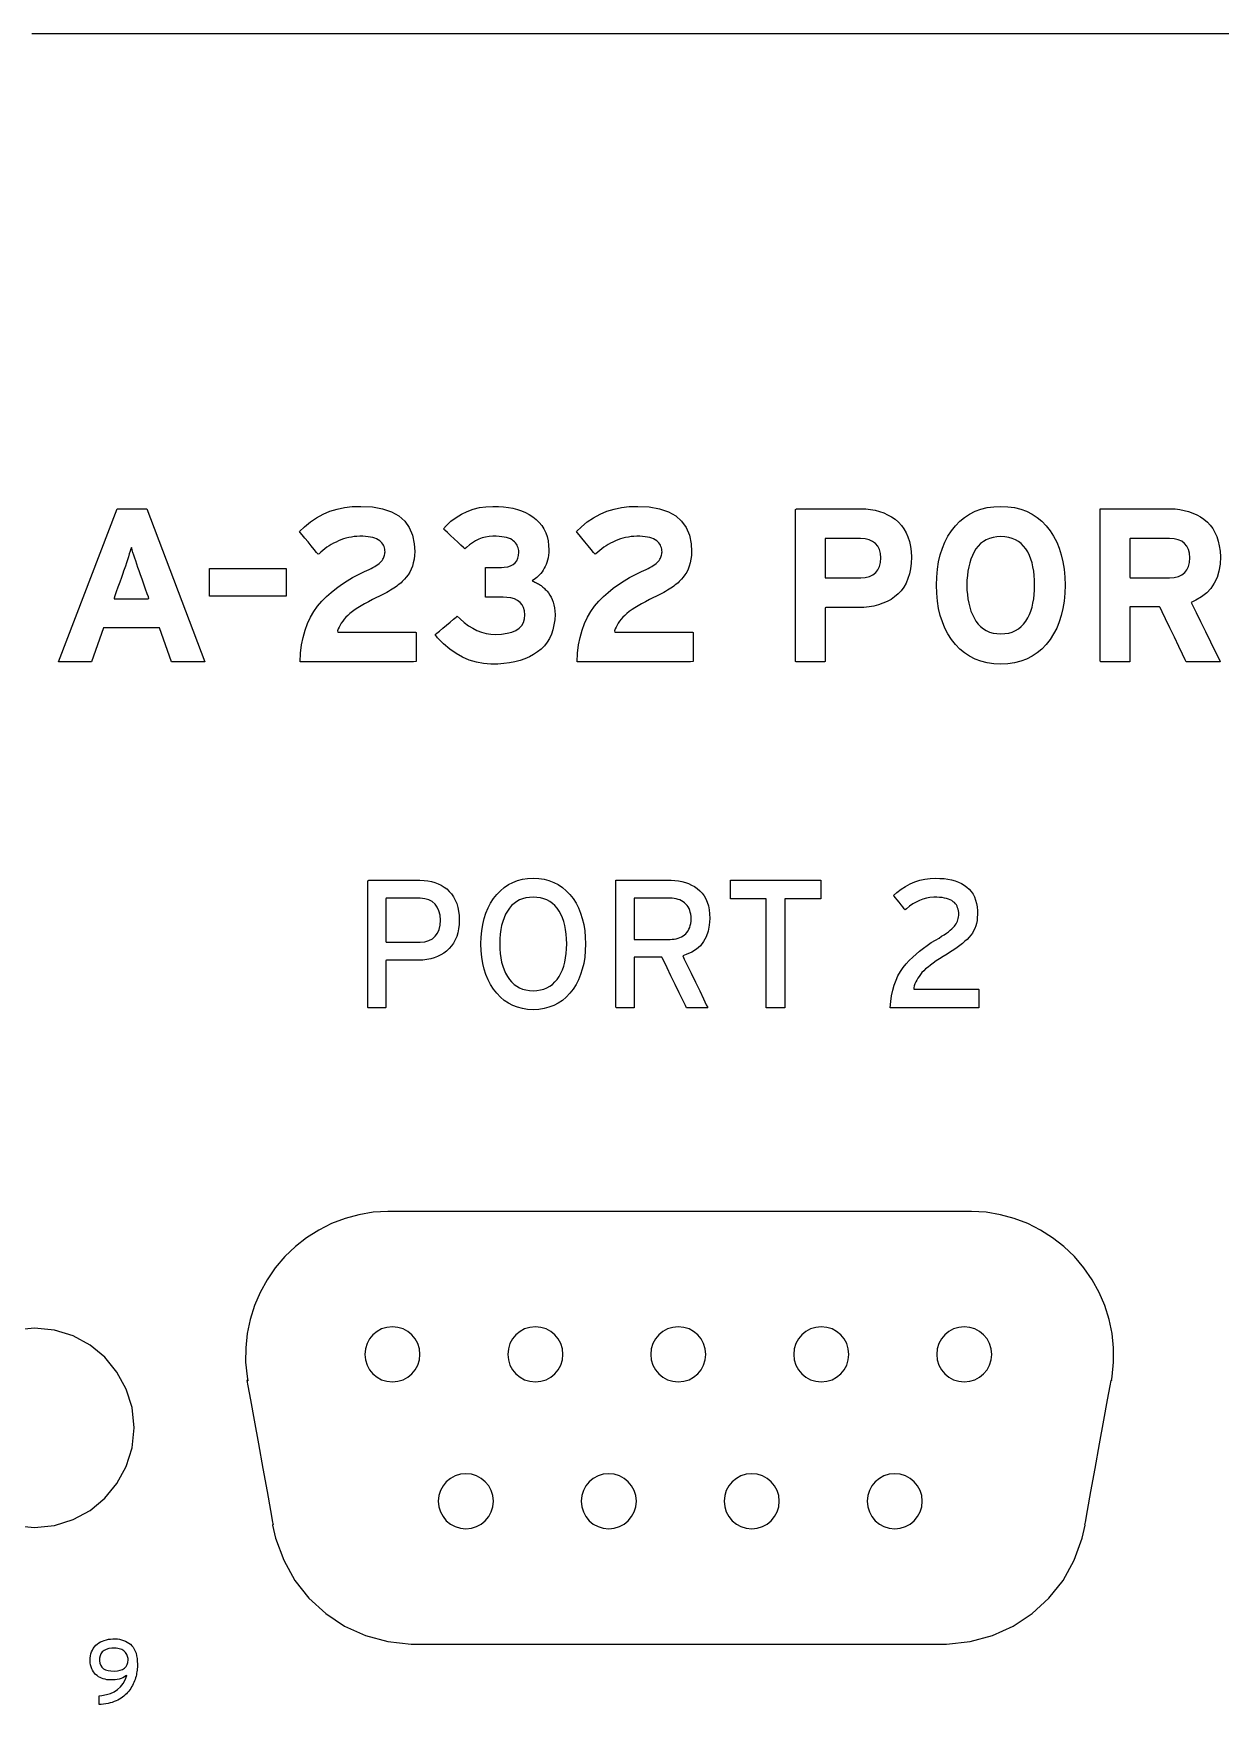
# Model space of a CAD drawing. Extents: x 1 to 47.7, y 0.2 to 33.4.
# Drawn here: x 40.432 to 41.337, y 13.91 to 15.184 of the extents above; entities that cross this region are included whole.
import ezdxf

# ---------------------------------------------------------------- set-up
doc = ezdxf.new("R2010")
doc.units = 0
doc.header["$MEASUREMENT"] = 0
doc.layers.add('6_0____DWG', color=7, linetype='CONTINUOUS')

msp = doc.modelspace()

# ---------------------------------------------------------------- linework, layer by layer
at = {"layer": '6_0____DWG'}
for points in [[(40.4306, 15.1836), (40.5044, 15.1836), (40.5775, 15.1836), (40.6497, 15.1836), (40.7212, 15.1836), (40.7918, 15.1836), (40.8616, 15.1836), (40.9305, 15.1836), (40.9986, 15.1836), (41.0658, 15.1836), (41.1321, 15.1836), (41.1976, 15.1836), (41.2621, 15.1836), (41.3257, 15.1836), (41.3884, 15.1836)], [(40.537, 14.7046), (40.5278, 14.7306), (40.4852, 14.7306), (40.476, 14.7046), (40.451, 14.7046), (40.4957, 14.8213), (40.5183, 14.8213), (40.5626, 14.7046), (40.537, 14.7046)], [(40.5661, 14.7545), (40.5661, 14.7758), (40.6244, 14.7758), (40.6244, 14.7545), (40.5661, 14.7545)], [(41.0047, 14.5238), (41.0047, 14.4409), (40.9906, 14.4409), (40.9906, 14.5238), (40.9632, 14.5238), (40.9632, 14.5381), (41.0322, 14.5381), (41.0322, 14.5238), (41.0047, 14.5238)], [(40.4172, 14.0462), (40.4325, 14.0446), (40.4478, 14.0462), (40.4621, 14.0506), (40.475, 14.0576), (40.4862, 14.0669), (40.4955, 14.0781), (40.5025, 14.0911), (40.507, 14.1053), (40.5085, 14.1206), (40.507, 14.136), (40.5025, 14.1502), (40.4955, 14.1631), (40.4862, 14.1744), (40.475, 14.1837), (40.4621, 14.1907), (40.4478, 14.1951), (40.4325, 14.1966), (40.4172, 14.1951)]]:
    msp.add_lwpolyline(points, dxfattribs=at)
for points in [[(40.6351, 14.7046), (40.6355, 14.7112), (40.6363, 14.7174), (40.6374, 14.7232), (40.6389, 14.7287), (40.6408, 14.7338), (40.643, 14.7386), (40.6456, 14.743), (40.6485, 14.7471), (40.6518, 14.7508), (40.6553, 14.7543), (40.6589, 14.7575), (40.6628, 14.7607), (40.6667, 14.7636), (40.6709, 14.7663), (40.6752, 14.7688), (40.6797, 14.7712), (40.6843, 14.7734), (40.6877, 14.7749), (40.6893, 14.7756), (40.6907, 14.7764), (40.692, 14.7772), (40.6932, 14.7779), (40.6943, 14.7787), (40.6953, 14.7795), (40.6962, 14.7803), (40.697, 14.7811), (40.6976, 14.7819), (40.6981, 14.7827), (40.6986, 14.7835), (40.699, 14.7843), (40.6993, 14.7851), (40.6995, 14.7859), (40.6997, 14.7868), (40.6998, 14.7876), (40.6999, 14.7884), (40.6998, 14.7894), (40.6997, 14.7904), (40.6994, 14.7914), (40.6991, 14.7924), (40.6986, 14.7934), (40.6981, 14.7943), (40.6974, 14.7952), (40.6967, 14.7961), (40.6958, 14.7969), (40.6947, 14.7976), (40.6934, 14.7982), (40.6921, 14.7988), (40.6905, 14.7993), (40.6888, 14.7996), (40.687, 14.7999), (40.6851, 14.8002), (40.683, 14.8003), (40.6807, 14.8003), (40.6785, 14.8002), (40.6764, 14.8), (40.6742, 14.7997), (40.6722, 14.7993), (40.6701, 14.7988), (40.6681, 14.7983), (40.6662, 14.7976), (40.6643, 14.7968), (40.6625, 14.7959), (40.6606, 14.795), (40.6589, 14.794), (40.6572, 14.793), (40.6556, 14.7919), (40.654, 14.7907), (40.6524, 14.7894), (40.651, 14.7881), (40.6496, 14.7868), (40.6489, 14.7866), (40.6477, 14.788), (40.6459, 14.7902), (40.6436, 14.793), (40.6412, 14.796), (40.6388, 14.7988), (40.6367, 14.8013), (40.6352, 14.8031), (40.6346, 14.8038), (40.6385, 14.8075), (40.643, 14.8112), (40.6477, 14.8144), (40.6527, 14.8171), (40.6579, 14.8193), (40.6633, 14.821), (40.669, 14.8222), (40.6749, 14.8229), (40.6814, 14.8231), (40.6902, 14.8226), (40.698, 14.8212), (40.7047, 14.8189), (40.7103, 14.8158), (40.7149, 14.8118), (40.7183, 14.807), (40.7208, 14.8012), (40.7221, 14.7946), (40.7225, 14.7886), (40.7223, 14.7856), (40.722, 14.7828), (40.7214, 14.7801), (40.7207, 14.7776), (40.7198, 14.7752), (40.7187, 14.773), (40.7174, 14.7709), (40.716, 14.769), (40.7148, 14.7676), (40.7139, 14.7667), (40.713, 14.7658), (40.7121, 14.7649), (40.7111, 14.764), (40.71, 14.7632), (40.7089, 14.7623), (40.7078, 14.7615), (40.7066, 14.7607), (40.7053, 14.7599), (40.704, 14.7591), (40.7026, 14.7583), (40.7012, 14.7575), (40.6997, 14.7567), (40.6982, 14.7559), (40.6967, 14.7551), (40.6951, 14.7543), (40.6935, 14.7535), (40.6903, 14.752), (40.6872, 14.7504), (40.6843, 14.7489), (40.6817, 14.7473), (40.6792, 14.7458), (40.677, 14.7444), (40.675, 14.7429), (40.6731, 14.7415), (40.6715, 14.74), (40.6701, 14.7386), (40.6687, 14.7371), (40.6676, 14.7356), (40.6665, 14.7341), (40.6656, 14.7326), (40.6648, 14.7311), (40.6642, 14.7296), (40.6637, 14.7281), (40.6638, 14.7271), (40.6674, 14.7271), (40.6742, 14.7271), (40.6832, 14.7271), (40.6933, 14.7271), (40.7034, 14.7271), (40.7125, 14.7271), (40.7194, 14.7271), (40.7232, 14.7271), (40.7236, 14.7268), (40.7236, 14.7252), (40.7236, 14.7224), (40.7236, 14.719), (40.7236, 14.7152), (40.7236, 14.7114), (40.7236, 14.7082), (40.7236, 14.7058), (40.7236, 14.7047), (40.7216, 14.7046), (40.7141, 14.7046), (40.7025, 14.7046), (40.6884, 14.7046), (40.6734, 14.7046), (40.659, 14.7046), (40.6468, 14.7046), (40.6383, 14.7046)], [(40.8295, 14.7407), (40.8293, 14.7366), (40.8287, 14.7327), (40.8279, 14.729), (40.8268, 14.7256), (40.8253, 14.7224), (40.8235, 14.7195), (40.8214, 14.7168), (40.8189, 14.7143), (40.8162, 14.7121), (40.8132, 14.7101), (40.81, 14.7084), (40.8065, 14.7069), (40.8028, 14.7056), (40.7989, 14.7045), (40.7948, 14.7037), (40.7904, 14.7032), (40.7858, 14.7029), (40.7806, 14.7028), (40.775, 14.7033), (40.7695, 14.7043), (40.7641, 14.7059), (40.759, 14.7081), (40.754, 14.7109), (40.7492, 14.7143), (40.7445, 14.7182), (40.74, 14.7228), (40.7381, 14.7253), (40.7393, 14.7263), (40.7413, 14.728), (40.7439, 14.7301), (40.7468, 14.7325), (40.7496, 14.7349), (40.7521, 14.737), (40.754, 14.7386), (40.755, 14.7394), (40.7571, 14.7373), (40.7602, 14.7345), (40.7634, 14.7321), (40.7667, 14.7301), (40.77, 14.7284), (40.7735, 14.7271), (40.777, 14.7262), (40.7806, 14.7257), (40.7842, 14.7255), (40.7888, 14.7257), (40.793, 14.7263), (40.7966, 14.7272), (40.7997, 14.7285), (40.8022, 14.7302), (40.8041, 14.7322), (40.8055, 14.7346), (40.8063, 14.7374), (40.8065, 14.7405), (40.8062, 14.7434), (40.8055, 14.7459), (40.8044, 14.7481), (40.8029, 14.7499), (40.801, 14.7513), (40.7986, 14.7525), (40.7959, 14.7533), (40.7927, 14.7537), (40.7899, 14.7538), (40.7892, 14.7538), (40.7878, 14.7538), (40.7858, 14.7538), (40.7836, 14.7538), (40.7814, 14.7538), (40.7793, 14.7538), (40.7777, 14.7538), (40.7767, 14.7538), (40.7765, 14.7539), (40.7765, 14.7553), (40.7765, 14.7579), (40.7765, 14.7613), (40.7765, 14.7651), (40.7765, 14.7689), (40.7765, 14.7723), (40.7765, 14.775), (40.7765, 14.7764), (40.7766, 14.7766), (40.7775, 14.7766), (40.779, 14.7766), (40.7808, 14.7766), (40.7829, 14.7766), (40.7849, 14.7766), (40.7866, 14.7766), (40.7879, 14.7766), (40.7886, 14.7766), (40.7907, 14.7767), (40.7934, 14.777), (40.7956, 14.7777), (40.7975, 14.7787), (40.7991, 14.78), (40.8003, 14.7816), (40.8012, 14.7835), (40.8017, 14.7857), (40.8018, 14.7882), (40.8018, 14.7894), (40.8016, 14.7904), (40.8014, 14.7914), (40.801, 14.7924), (40.8006, 14.7934), (40.8, 14.7943), (40.7994, 14.7952), (40.7986, 14.7961), (40.7977, 14.7969), (40.7967, 14.7976), (40.7955, 14.7982), (40.7941, 14.7988), (40.7925, 14.7993), (40.7908, 14.7996), (40.7889, 14.7999), (40.7869, 14.8002), (40.7847, 14.8003), (40.7822, 14.8003), (40.7793, 14.8002), (40.7766, 14.7997), (40.7739, 14.799), (40.7714, 14.7981), (40.7689, 14.7969), (40.7665, 14.7954), (40.7642, 14.7937), (40.7621, 14.7917), (40.7607, 14.7906), (40.7597, 14.7916), (40.7578, 14.7934), (40.7553, 14.7957), (40.7526, 14.7983), (40.7498, 14.8009), (40.7474, 14.8032), (40.7455, 14.805), (40.7445, 14.8059), (40.7465, 14.8083), (40.7501, 14.8117), (40.754, 14.8146), (40.7581, 14.8172), (40.7625, 14.8192), (40.767, 14.8209), (40.7718, 14.8221), (40.7768, 14.8228), (40.7821, 14.8231), (40.7864, 14.8231), (40.7902, 14.8228), (40.7939, 14.8223), (40.7974, 14.8216), (40.8008, 14.8207), (40.804, 14.8196), (40.807, 14.8183), (40.8099, 14.8168), (40.8127, 14.8151), (40.8152, 14.8131), (40.8175, 14.8109), (40.8194, 14.8085), (40.821, 14.8059), (40.8224, 14.803), (40.8234, 14.8), (40.8242, 14.7968), (40.8246, 14.7933), (40.8248, 14.7899), (40.8247, 14.7878), (40.8245, 14.7858), (40.8242, 14.7839), (40.8238, 14.7821), (40.8233, 14.7804), (40.8228, 14.7788), (40.8221, 14.7773), (40.8213, 14.7759), (40.8205, 14.7745), (40.8196, 14.7732), (40.8187, 14.772), (40.8177, 14.7709), (40.8167, 14.7699), (40.8157, 14.7689), (40.8146, 14.7681), (40.8135, 14.7673), (40.8123, 14.7666), (40.812, 14.7662), (40.8127, 14.766), (40.8133, 14.7657), (40.814, 14.7654), (40.8147, 14.7651), (40.8154, 14.7648), (40.8161, 14.7644), (40.8169, 14.764), (40.8176, 14.7636), (40.8183, 14.7631), (40.8189, 14.7627), (40.8196, 14.7621), (40.8202, 14.7616), (40.8209, 14.761), (40.8215, 14.7604), (40.8221, 14.7597), (40.8227, 14.7591), (40.8234, 14.7584), (40.8245, 14.7571), (40.8256, 14.7555), (40.8265, 14.7538), (40.8274, 14.752), (40.8281, 14.75), (40.8286, 14.7479), (40.829, 14.7456), (40.8293, 14.7433)], [(40.8463, 14.7046), (40.8467, 14.7112), (40.8475, 14.7174), (40.8486, 14.7232), (40.8501, 14.7287), (40.852, 14.7338), (40.8542, 14.7386), (40.8568, 14.743), (40.8597, 14.7471), (40.863, 14.7508), (40.8665, 14.7543), (40.8701, 14.7575), (40.8739, 14.7607), (40.8779, 14.7636), (40.8821, 14.7663), (40.8864, 14.7688), (40.8908, 14.7712), (40.8955, 14.7734), (40.8989, 14.7749), (40.9005, 14.7756), (40.9019, 14.7764), (40.9032, 14.7772), (40.9044, 14.7779), (40.9055, 14.7787), (40.9065, 14.7795), (40.9074, 14.7803), (40.9082, 14.7811), (40.9088, 14.7819), (40.9093, 14.7827), (40.9098, 14.7835), (40.9101, 14.7843), (40.9105, 14.7851), (40.9107, 14.7859), (40.9109, 14.7868), (40.911, 14.7876), (40.9111, 14.7884), (40.911, 14.7894), (40.9109, 14.7904), (40.9106, 14.7914), (40.9103, 14.7924), (40.9098, 14.7934), (40.9093, 14.7943), (40.9086, 14.7952), (40.9078, 14.7961), (40.907, 14.7969), (40.9059, 14.7976), (40.9046, 14.7982), (40.9032, 14.7988), (40.9017, 14.7993), (40.9, 14.7996), (40.8982, 14.7999), (40.8962, 14.8002), (40.8941, 14.8003), (40.8919, 14.8003), (40.8897, 14.8002), (40.8875, 14.8), (40.8854, 14.7997), (40.8833, 14.7993), (40.8813, 14.7988), (40.8793, 14.7983), (40.8774, 14.7976), (40.8755, 14.7968), (40.8736, 14.7959), (40.8718, 14.795), (40.8701, 14.794), (40.8684, 14.793), (40.8667, 14.7919), (40.8652, 14.7907), (40.8636, 14.7894), (40.8622, 14.7881), (40.8607, 14.7868), (40.8601, 14.7866), (40.8589, 14.788), (40.8571, 14.7902), (40.8548, 14.793), (40.8523, 14.796), (40.85, 14.7988), (40.8479, 14.8013), (40.8464, 14.8031), (40.8458, 14.8038), (40.8496, 14.8075), (40.8541, 14.8112), (40.8589, 14.8144), (40.8639, 14.8171), (40.8691, 14.8193), (40.8745, 14.821), (40.8802, 14.8222), (40.8861, 14.8229), (40.8926, 14.8231), (40.9014, 14.8226), (40.9092, 14.8212), (40.9159, 14.8189), (40.9215, 14.8158), (40.926, 14.8118), (40.9295, 14.807), (40.932, 14.8012), (40.9333, 14.7946), (40.9336, 14.7886), (40.9335, 14.7856), (40.9331, 14.7828), (40.9326, 14.7801), (40.9319, 14.7776), (40.931, 14.7752), (40.9299, 14.773), (40.9286, 14.7709), (40.9272, 14.769), (40.926, 14.7676), (40.9251, 14.7667), (40.9242, 14.7658), (40.9233, 14.7649), (40.9223, 14.764), (40.9212, 14.7632), (40.9201, 14.7623), (40.919, 14.7615), (40.9178, 14.7607), (40.9165, 14.7599), (40.9152, 14.7591), (40.9138, 14.7583), (40.9124, 14.7575), (40.9109, 14.7567), (40.9094, 14.7559), (40.9079, 14.7551), (40.9063, 14.7543), (40.9046, 14.7535), (40.9015, 14.752), (40.8984, 14.7504), (40.8955, 14.7489), (40.8929, 14.7473), (40.8904, 14.7458), (40.8882, 14.7444), (40.8861, 14.7429), (40.8843, 14.7415), (40.8827, 14.74), (40.8812, 14.7386), (40.8799, 14.7371), (40.8787, 14.7356), (40.8777, 14.7341), (40.8768, 14.7326), (40.876, 14.7311), (40.8754, 14.7296), (40.8749, 14.7281), (40.875, 14.7271), (40.8786, 14.7271), (40.8854, 14.7271), (40.8944, 14.7271), (40.9045, 14.7271), (40.9146, 14.7271), (40.9236, 14.7271), (40.9306, 14.7271), (40.9344, 14.7271), (40.9348, 14.7268), (40.9348, 14.7252), (40.9348, 14.7224), (40.9348, 14.719), (40.9348, 14.7152), (40.9348, 14.7114), (40.9348, 14.7082), (40.9348, 14.7058), (40.9348, 14.7047), (40.9328, 14.7046), (40.9253, 14.7046), (40.9137, 14.7046), (40.8996, 14.7046), (40.8846, 14.7046), (40.8702, 14.7046), (40.8579, 14.7046), (40.8495, 14.7046)], [(41.1012, 14.7843), (41.101, 14.7798), (41.1005, 14.7755), (41.0997, 14.7716), (41.0986, 14.768), (41.0972, 14.7646), (41.0954, 14.7616), (41.0934, 14.7588), (41.0911, 14.7563), (41.0884, 14.7542), (41.0857, 14.7522), (41.0827, 14.7506), (41.0795, 14.7492), (41.0762, 14.748), (41.0726, 14.7471), (41.0689, 14.7465), (41.0649, 14.7461), (41.0608, 14.746), (41.0596, 14.746), (41.0572, 14.746), (41.0537, 14.746), (41.0496, 14.746), (41.0452, 14.746), (41.0412, 14.746), (41.0379, 14.746), (41.0359, 14.746), (41.0355, 14.7458), (41.0355, 14.7433), (41.0355, 14.7384), (41.0355, 14.7321), (41.0355, 14.7249), (41.0355, 14.7178), (41.0355, 14.7116), (41.0355, 14.7069), (41.0355, 14.7047), (41.0349, 14.7046), (41.0329, 14.7046), (41.0299, 14.7046), (41.0261, 14.7046), (41.0222, 14.7046), (41.0185, 14.7046), (41.0154, 14.7046), (41.0134, 14.7046), (41.0129, 14.7049), (41.0129, 14.7111), (41.0129, 14.7242), (41.0129, 14.7418), (41.0129, 14.7618), (41.0129, 14.7819), (41.0129, 14.8), (41.0129, 14.8136), (41.0129, 14.8207), (41.0137, 14.8213), (41.0178, 14.8213), (41.0243, 14.8213), (41.0323, 14.8213), (41.041, 14.8213), (41.0492, 14.8213), (41.0562, 14.8213), (41.0608, 14.8213), (41.0628, 14.8213), (41.0665, 14.8211), (41.0701, 14.8207), (41.0736, 14.8201), (41.0769, 14.8192), (41.0801, 14.8181), (41.0831, 14.8167), (41.086, 14.8151), (41.0888, 14.8132), (41.0913, 14.8111), (41.0936, 14.8086), (41.0955, 14.806), (41.0972, 14.803), (41.0986, 14.7998), (41.0997, 14.7963), (41.1005, 14.7926), (41.101, 14.7886)], [(41.2185, 14.763), (41.2183, 14.7568), (41.2177, 14.7509), (41.2168, 14.7453), (41.2155, 14.74), (41.2139, 14.735), (41.212, 14.7302), (41.2097, 14.7258), (41.207, 14.7216), (41.204, 14.7177), (41.2007, 14.7143), (41.1971, 14.7113), (41.1932, 14.7088), (41.189, 14.7067), (41.1846, 14.7051), (41.1798, 14.7039), (41.1747, 14.7031), (41.1693, 14.7028), (41.164, 14.7031), (41.159, 14.7039), (41.1542, 14.7051), (41.1498, 14.7067), (41.1456, 14.7088), (41.1417, 14.7113), (41.1381, 14.7143), (41.1348, 14.7177), (41.1318, 14.7216), (41.1291, 14.7258), (41.1268, 14.7302), (41.1249, 14.735), (41.1232, 14.74), (41.122, 14.7453), (41.1211, 14.7509), (41.1205, 14.7568), (41.1203, 14.763), (41.1205, 14.7692), (41.1211, 14.7752), (41.122, 14.7808), (41.1232, 14.7862), (41.1249, 14.7912), (41.1268, 14.7959), (41.1291, 14.8004), (41.1318, 14.8045), (41.1348, 14.8083), (41.1381, 14.8117), (41.1417, 14.8147), (41.1456, 14.8172), (41.1498, 14.8193), (41.1542, 14.8209), (41.159, 14.8221), (41.164, 14.8228), (41.1693, 14.8231), (41.1747, 14.8228), (41.1798, 14.8221), (41.1846, 14.8209), (41.189, 14.8193), (41.1932, 14.8172), (41.1971, 14.8147), (41.2007, 14.8117), (41.204, 14.8083), (41.207, 14.8045), (41.2097, 14.8004), (41.212, 14.7959), (41.2139, 14.7912), (41.2155, 14.7862), (41.2168, 14.7808), (41.2177, 14.7752), (41.2183, 14.7692)], [(41.3108, 14.7046), (41.31, 14.7062), (41.308, 14.7104), (41.3052, 14.7163), (41.3018, 14.7233), (41.2983, 14.7306), (41.2951, 14.7373), (41.2925, 14.7427), (41.2909, 14.746), (41.2905, 14.7466), (41.2891, 14.7466), (41.2864, 14.7466), (41.2829, 14.7466), (41.279, 14.7466), (41.2751, 14.7466), (41.2717, 14.7466), (41.2691, 14.7466), (41.2679, 14.7466), (41.2678, 14.7458), (41.2678, 14.7423), (41.2678, 14.7367), (41.2678, 14.7299), (41.2678, 14.7227), (41.2678, 14.7157), (41.2678, 14.7099), (41.2678, 14.7059), (41.2678, 14.7046), (41.2668, 14.7046), (41.2645, 14.7046), (41.2612, 14.7046), (41.2574, 14.7046), (41.2535, 14.7046), (41.2499, 14.7046), (41.2471, 14.7046), (41.2455, 14.7046), (41.2452, 14.7056), (41.2452, 14.7135), (41.2452, 14.7275), (41.2452, 14.7457), (41.2452, 14.7657), (41.2452, 14.7854), (41.2452, 14.8027), (41.2452, 14.8153), (41.2452, 14.8211), (41.2465, 14.8213), (41.2512, 14.8213), (41.2584, 14.8213), (41.267, 14.8213), (41.2761, 14.8213), (41.2847, 14.8213), (41.2919, 14.8213), (41.2966, 14.8213), (41.2986, 14.8213), (41.3023, 14.8211), (41.3059, 14.8207), (41.3093, 14.82), (41.3126, 14.8192), (41.3158, 14.818), (41.3188, 14.8167), (41.3216, 14.8151), (41.3243, 14.8132), (41.3269, 14.8111), (41.3291, 14.8087), (41.3311, 14.8061), (41.3327, 14.8031), (41.3341, 14.8), (41.3352, 14.7965), (41.336, 14.7929), (41.3366, 14.7889), (41.3368, 14.7847), (41.3366, 14.7791), (41.3357, 14.7737), (41.3343, 14.7689), (41.3322, 14.7645), (41.3296, 14.7605), (41.3264, 14.7571), (41.3225, 14.7541), (41.3181, 14.7515), (41.3146, 14.7498), (41.3158, 14.7473), (41.3183, 14.7422), (41.3217, 14.7354), (41.3255, 14.7277), (41.3293, 14.7199), (41.3327, 14.713), (41.3353, 14.7077), (41.3367, 14.7049), (41.3364, 14.7046), (41.3344, 14.7046), (41.331, 14.7046), (41.3269, 14.7046), (41.3224, 14.7046), (41.318, 14.7046), (41.3143, 14.7046), (41.3118, 14.7046)], [(40.5124, 14.7739), (40.5114, 14.7766), (40.5106, 14.7791), (40.5098, 14.7815), (40.509, 14.7837), (40.5083, 14.7859), (40.5077, 14.788), (40.5071, 14.7899), (40.5066, 14.7917), (40.5061, 14.7907), (40.5055, 14.7888), (40.5049, 14.7868), (40.5042, 14.7846), (40.5035, 14.7824), (40.5027, 14.78), (40.5019, 14.7776), (40.501, 14.775), (40.5005, 14.7736), (40.4999, 14.7718), (40.4989, 14.7689), (40.4976, 14.7653), (40.4962, 14.7614), (40.4949, 14.7578), (40.4939, 14.7548), (40.4933, 14.7531), (40.4933, 14.7527), (40.4952, 14.7527), (40.4987, 14.7527), (40.5031, 14.7527), (40.508, 14.7527), (40.5126, 14.7527), (40.5165, 14.7527), (40.5191, 14.7527), (40.5198, 14.7528), (40.5194, 14.754), (40.5185, 14.7565), (40.5173, 14.7599), (40.516, 14.7637), (40.5146, 14.7675), (40.5135, 14.7708), (40.5127, 14.7731)], [(41.078, 14.7838), (41.0776, 14.7872), (41.0768, 14.7902), (41.0756, 14.7927), (41.0738, 14.7948), (41.0716, 14.7964), (41.069, 14.7976), (41.0659, 14.7983), (41.0623, 14.7986), (41.0608, 14.7986), (41.0583, 14.7986), (41.0545, 14.7986), (41.0499, 14.7986), (41.0452, 14.7986), (41.0408, 14.7986), (41.0375, 14.7986), (41.0356, 14.7986), (41.0355, 14.7982), (41.0355, 14.7957), (41.0355, 14.7915), (41.0355, 14.7864), (41.0355, 14.7809), (41.0355, 14.7757), (41.0355, 14.7716), (41.0355, 14.7691), (41.0356, 14.7686), (41.0375, 14.7686), (41.0409, 14.7686), (41.0453, 14.7686), (41.0501, 14.7686), (41.0547, 14.7686), (41.0585, 14.7686), (41.0611, 14.7686), (41.0626, 14.7686), (41.0661, 14.7689), (41.0692, 14.7697), (41.0719, 14.7709), (41.074, 14.7726), (41.0757, 14.7747), (41.0769, 14.7773), (41.0777, 14.7803)], [(41.1952, 14.763), (41.1951, 14.7667), (41.1949, 14.7703), (41.1945, 14.7737), (41.1939, 14.7769), (41.1932, 14.78), (41.1922, 14.7829), (41.1912, 14.7857), (41.1899, 14.7883), (41.1885, 14.7907), (41.1868, 14.7928), (41.185, 14.7947), (41.1829, 14.7963), (41.1806, 14.7976), (41.1781, 14.7986), (41.1754, 14.7994), (41.1725, 14.7998), (41.1694, 14.8), (41.1663, 14.7998), (41.1635, 14.7994), (41.1608, 14.7986), (41.1583, 14.7976), (41.1561, 14.7963), (41.154, 14.7947), (41.1521, 14.7928), (41.1504, 14.7907), (41.149, 14.7883), (41.1477, 14.7857), (41.1466, 14.7829), (41.1457, 14.78), (41.1449, 14.7769), (41.1443, 14.7737), (41.1439, 14.7703), (41.1436, 14.7667), (41.1435, 14.763), (41.1436, 14.7593), (41.1439, 14.7558), (41.1443, 14.7525), (41.1449, 14.7492), (41.1457, 14.7462), (41.1466, 14.7433), (41.1477, 14.7406), (41.149, 14.738), (41.1504, 14.7355), (41.1521, 14.7333), (41.154, 14.7314), (41.1561, 14.7297), (41.1583, 14.7284), (41.1608, 14.7273), (41.1635, 14.7265), (41.1663, 14.7261), (41.1694, 14.7259), (41.1725, 14.7261), (41.1754, 14.7265), (41.1781, 14.7273), (41.1806, 14.7284), (41.1829, 14.7297), (41.185, 14.7314), (41.1868, 14.7333), (41.1885, 14.7355), (41.1899, 14.738), (41.1912, 14.7406), (41.1922, 14.7433), (41.1932, 14.7462), (41.1939, 14.7492), (41.1945, 14.7525), (41.1949, 14.7558), (41.1951, 14.7593)], [(41.3136, 14.7838), (41.3132, 14.7873), (41.3124, 14.7902), (41.3112, 14.7928), (41.3095, 14.7948), (41.3074, 14.7965), (41.3047, 14.7976), (41.3017, 14.7984), (41.2981, 14.7986), (41.2966, 14.7986), (41.2937, 14.7986), (41.2894, 14.7986), (41.2842, 14.7986), (41.2788, 14.7986), (41.2739, 14.7986), (41.2701, 14.7986), (41.268, 14.7986), (41.2678, 14.7982), (41.2678, 14.7957), (41.2678, 14.7915), (41.2678, 14.7864), (41.2678, 14.7809), (41.2678, 14.7757), (41.2678, 14.7716), (41.2678, 14.7691), (41.268, 14.7686), (41.2701, 14.7686), (41.2739, 14.7686), (41.2788, 14.7686), (41.2842, 14.7686), (41.2894, 14.7686), (41.2937, 14.7686), (41.2966, 14.7686), (41.2981, 14.7686), (41.3017, 14.7689), (41.3048, 14.7697), (41.3075, 14.7709), (41.3096, 14.7726), (41.3113, 14.7747), (41.3125, 14.7773), (41.3133, 14.7803)], [(40.7564, 14.5077), (40.7563, 14.5043), (40.7559, 14.5011), (40.7553, 14.498), (40.7545, 14.4952), (40.7534, 14.4926), (40.7521, 14.4902), (40.7506, 14.488), (40.7488, 14.4859), (40.7468, 14.4841), (40.7447, 14.4825), (40.7424, 14.4811), (40.74, 14.4799), (40.7374, 14.4789), (40.7347, 14.4781), (40.7318, 14.4776), (40.7288, 14.4772), (40.7256, 14.4771), (40.7245, 14.4771), (40.7222, 14.4771), (40.7187, 14.4771), (40.7146, 14.4771), (40.7103, 14.4771), (40.7063, 14.4771), (40.7031, 14.4771), (40.7011, 14.4771), (40.7006, 14.477), (40.7006, 14.4747), (40.7006, 14.4705), (40.7006, 14.4649), (40.7006, 14.4586), (40.7006, 14.4524), (40.7006, 14.447), (40.7006, 14.4429), (40.7006, 14.441), (40.7003, 14.4409), (40.6991, 14.4409), (40.6972, 14.4409), (40.6949, 14.4409), (40.6925, 14.4409), (40.6902, 14.4409), (40.6884, 14.4409), (40.6871, 14.4409), (40.6868, 14.4411), (40.6868, 14.4463), (40.6868, 14.4572), (40.6868, 14.4719), (40.6868, 14.4885), (40.6868, 14.5053), (40.6868, 14.5203), (40.6868, 14.5317), (40.6868, 14.5376), (40.6875, 14.5381), (40.6907, 14.5381), (40.6959, 14.5381), (40.7023, 14.5381), (40.7092, 14.5381), (40.7157, 14.5381), (40.7213, 14.5381), (40.725, 14.5381), (40.7265, 14.5381), (40.7296, 14.5379), (40.7325, 14.5376), (40.7352, 14.5371), (40.7378, 14.5363), (40.7403, 14.5354), (40.7427, 14.5343), (40.7449, 14.5329), (40.747, 14.5314), (40.7489, 14.5296), (40.7506, 14.5276), (40.7522, 14.5253), (40.7534, 14.5229), (40.7545, 14.5203), (40.7553, 14.5174), (40.7559, 14.5144), (40.7563, 14.5111)], [(40.8527, 14.4895), (40.8526, 14.4843), (40.8521, 14.4794), (40.8514, 14.4747), (40.8503, 14.4703), (40.849, 14.4661), (40.8474, 14.4622), (40.8455, 14.4585), (40.8433, 14.4551), (40.8408, 14.4519), (40.8381, 14.449), (40.8351, 14.4465), (40.8319, 14.4444), (40.8286, 14.4426), (40.8249, 14.4413), (40.8211, 14.4402), (40.8171, 14.4396), (40.8128, 14.4393), (40.8086, 14.4396), (40.8046, 14.4402), (40.8008, 14.4413), (40.7972, 14.4426), (40.7939, 14.4444), (40.7907, 14.4465), (40.7878, 14.449), (40.7852, 14.4519), (40.7827, 14.4551), (40.7804, 14.4585), (40.7785, 14.4622), (40.7768, 14.4661), (40.7755, 14.4703), (40.7744, 14.4747), (40.7737, 14.4794), (40.7732, 14.4843), (40.773, 14.4895), (40.7732, 14.4947), (40.7737, 14.4996), (40.7744, 14.5043), (40.7755, 14.5088), (40.7768, 14.513), (40.7785, 14.5169), (40.7804, 14.5206), (40.7827, 14.5241), (40.7852, 14.5273), (40.7878, 14.5301), (40.7907, 14.5326), (40.7939, 14.5347), (40.7972, 14.5364), (40.8008, 14.5378), (40.8046, 14.5388), (40.8086, 14.5394), (40.8128, 14.5396), (40.8171, 14.5394), (40.8211, 14.5388), (40.8249, 14.5378), (40.8286, 14.5364), (40.8319, 14.5347), (40.8351, 14.5326), (40.8381, 14.5301), (40.8408, 14.5273), (40.8433, 14.5241), (40.8455, 14.5206), (40.8474, 14.5169), (40.849, 14.513), (40.8503, 14.5088), (40.8514, 14.5043), (40.8521, 14.4996), (40.8526, 14.4947)], [(40.9475, 14.509), (40.9471, 14.5039), (40.9462, 14.4992), (40.9448, 14.495), (40.9428, 14.4913), (40.9403, 14.4881), (40.9373, 14.4854), (40.9337, 14.4832), (40.9296, 14.4815), (40.9269, 14.4804), (40.928, 14.478), (40.9303, 14.4733), (40.9332, 14.4672), (40.9365, 14.4604), (40.9398, 14.4537), (40.9427, 14.4477), (40.9448, 14.4432), (40.9459, 14.441), (40.9457, 14.4409), (40.9443, 14.4409), (40.9421, 14.4409), (40.9395, 14.4409), (40.9367, 14.4409), (40.934, 14.4409), (40.9317, 14.4409), (40.9302, 14.4409), (40.9297, 14.4409), (40.9289, 14.4426), (40.9269, 14.4466), (40.9242, 14.4521), (40.9211, 14.4586), (40.9179, 14.4652), (40.9149, 14.4713), (40.9126, 14.4761), (40.9113, 14.4789), (40.9109, 14.4793), (40.9094, 14.4793), (40.9069, 14.4793), (40.9036, 14.4793), (40.8999, 14.4793), (40.8963, 14.4793), (40.8932, 14.4793), (40.8909, 14.4793), (40.8898, 14.4793), (40.8898, 14.4784), (40.8898, 14.475), (40.8898, 14.4697), (40.8898, 14.4634), (40.8898, 14.4568), (40.8898, 14.4505), (40.8898, 14.4453), (40.8898, 14.4419), (40.8898, 14.4409), (40.8891, 14.4409), (40.8876, 14.4409), (40.8855, 14.4409), (40.8832, 14.4409), (40.8808, 14.4409), (40.8787, 14.4409), (40.877, 14.4409), (40.8761, 14.4409), (40.8759, 14.442), (40.8759, 14.4491), (40.8759, 14.4612), (40.8759, 14.4766), (40.8759, 14.4933), (40.8759, 14.5096), (40.8759, 14.5237), (40.8759, 14.5338), (40.8759, 14.538), (40.8772, 14.5381), (40.8811, 14.5381), (40.8868, 14.5381), (40.8937, 14.5381), (40.9008, 14.5381), (40.9075, 14.5381), (40.9129, 14.5381), (40.9164, 14.5381), (40.918, 14.5381), (40.9209, 14.5379), (40.9237, 14.5376), (40.9263, 14.5371), (40.9289, 14.5364), (40.9313, 14.5355), (40.9336, 14.5344), (40.9358, 14.5332), (40.9379, 14.5317), (40.9399, 14.5301), (40.9416, 14.5282), (40.9432, 14.5261), (40.9445, 14.5238), (40.9455, 14.5213), (40.9464, 14.5185), (40.947, 14.5156), (40.9473, 14.5124)], [(41.0851, 14.4409), (41.0855, 14.4456), (41.0861, 14.45), (41.087, 14.4542), (41.0881, 14.4581), (41.0895, 14.4618), (41.091, 14.4653), (41.0929, 14.4685), (41.0949, 14.4715), (41.0972, 14.4743), (41.0996, 14.4769), (41.1022, 14.4794), (41.1048, 14.4818), (41.1075, 14.4841), (41.1104, 14.4863), (41.1133, 14.4884), (41.1164, 14.4905), (41.1195, 14.4924), (41.1223, 14.494), (41.1243, 14.4953), (41.1262, 14.4965), (41.1279, 14.4977), (41.1294, 14.4988), (41.1308, 14.4999), (41.132, 14.501), (41.1331, 14.502), (41.134, 14.503), (41.1347, 14.5039), (41.1353, 14.5049), (41.1358, 14.5059), (41.1363, 14.5069), (41.1366, 14.5079), (41.1369, 14.509), (41.1371, 14.5101), (41.1373, 14.5111), (41.1373, 14.5122), (41.1373, 14.5135), (41.1371, 14.5148), (41.1369, 14.516), (41.1365, 14.5171), (41.1361, 14.5182), (41.1355, 14.5192), (41.1348, 14.5201), (41.134, 14.521), (41.1331, 14.5217), (41.1321, 14.5225), (41.1309, 14.5231), (41.1295, 14.5237), (41.128, 14.5241), (41.1264, 14.5245), (41.1247, 14.5248), (41.1227, 14.525), (41.1207, 14.5251), (41.1183, 14.5251), (41.1154, 14.5248), (41.1127, 14.5243), (41.11, 14.5236), (41.1073, 14.5226), (41.1048, 14.5214), (41.1023, 14.52), (41.0999, 14.5183), (41.0975, 14.5163), (41.0964, 14.5155), (41.0958, 14.5163), (41.0947, 14.5177), (41.0933, 14.5194), (41.0918, 14.5213), (41.0903, 14.5231), (41.089, 14.5247), (41.088, 14.5259), (41.0875, 14.5265), (41.09, 14.5287), (41.0933, 14.5312), (41.0967, 14.5334), (41.1002, 14.5352), (41.1039, 14.5368), (41.1076, 14.538), (41.1115, 14.5389), (41.1156, 14.5394), (41.1197, 14.5396), (41.123, 14.5395), (41.1262, 14.5393), (41.1291, 14.5389), (41.1319, 14.5383), (41.1346, 14.5376), (41.1371, 14.5366), (41.1394, 14.5356), (41.1415, 14.5343), (41.1435, 14.5329), (41.1453, 14.5313), (41.1468, 14.5294), (41.1482, 14.5274), (41.1493, 14.5253), (41.1502, 14.5229), (41.1509, 14.5204), (41.1514, 14.5177), (41.1516, 14.5148), (41.1517, 14.512), (41.1515, 14.5096), (41.1513, 14.5074), (41.1508, 14.5052), (41.1503, 14.5032), (41.1496, 14.5012), (41.1487, 14.4994), (41.1477, 14.4977), (41.1466, 14.4961), (41.1452, 14.4946), (41.1437, 14.493), (41.142, 14.4915), (41.1402, 14.4899), (41.1382, 14.4883), (41.136, 14.4867), (41.1336, 14.485), (41.1311, 14.4834), (41.1284, 14.4817), (41.1255, 14.4799), (41.1227, 14.4782), (41.1202, 14.4765), (41.1179, 14.4749), (41.1158, 14.4733), (41.1139, 14.4718), (41.1121, 14.4704), (41.1106, 14.469), (41.1093, 14.4676), (41.1082, 14.4662), (41.1071, 14.4648), (41.1062, 14.4634), (41.1053, 14.462), (41.1046, 14.4605), (41.1039, 14.459), (41.1034, 14.4575), (41.103, 14.456), (41.103, 14.455), (41.1059, 14.455), (41.1115, 14.455), (41.1189, 14.455), (41.1272, 14.455), (41.1356, 14.455), (41.1432, 14.455), (41.149, 14.455), (41.1523, 14.455), (41.1526, 14.4548), (41.1526, 14.4538), (41.1526, 14.4521), (41.1526, 14.4499), (41.1526, 14.4475), (41.1526, 14.4452), (41.1526, 14.4431), (41.1526, 14.4416), (41.1526, 14.4409), (41.1511, 14.4409), (41.1455, 14.4409), (41.1366, 14.4409), (41.1259, 14.4409), (41.1144, 14.4409), (41.1034, 14.4409), (41.094, 14.4409), (41.0875, 14.4409)], [(40.7421, 14.5077), (40.7418, 14.5115), (40.741, 14.5148), (40.7397, 14.5176), (40.738, 14.5199), (40.7359, 14.5218), (40.7333, 14.5231), (40.7302, 14.524), (40.7267, 14.5244), (40.7252, 14.5244), (40.7228, 14.5244), (40.7191, 14.5244), (40.7147, 14.5244), (40.7101, 14.5244), (40.7059, 14.5244), (40.7026, 14.5244), (40.7008, 14.5244), (40.7006, 14.5239), (40.7006, 14.521), (40.7006, 14.5164), (40.7006, 14.5106), (40.7006, 14.5045), (40.7006, 14.4988), (40.7006, 14.4941), (40.7006, 14.4913), (40.7008, 14.4908), (40.7026, 14.4908), (40.7059, 14.4908), (40.7101, 14.4908), (40.7147, 14.4908), (40.7191, 14.4908), (40.7228, 14.4908), (40.7252, 14.4908), (40.7267, 14.4908), (40.7303, 14.4912), (40.7334, 14.4921), (40.7361, 14.4935), (40.7382, 14.4954), (40.7399, 14.4977), (40.7411, 14.5005), (40.7418, 14.5039)], [(40.8384, 14.4895), (40.8383, 14.4933), (40.838, 14.497), (40.8376, 14.5004), (40.837, 14.5036), (40.8362, 14.5066), (40.8352, 14.5095), (40.834, 14.5121), (40.8327, 14.5145), (40.8311, 14.5167), (40.8294, 14.5187), (40.8276, 14.5204), (40.8255, 14.5218), (40.8233, 14.523), (40.821, 14.5239), (40.8184, 14.5246), (40.8157, 14.525), (40.8128, 14.5251), (40.81, 14.525), (40.8073, 14.5246), (40.8048, 14.5239), (40.8025, 14.523), (40.8003, 14.5218), (40.7983, 14.5204), (40.7964, 14.5187), (40.7947, 14.5167), (40.7932, 14.5145), (40.7918, 14.5121), (40.7906, 14.5095), (40.7896, 14.5066), (40.7888, 14.5036), (40.7882, 14.5004), (40.7877, 14.497), (40.7875, 14.4933), (40.7874, 14.4895), (40.7875, 14.4857), (40.7877, 14.4822), (40.7882, 14.4788), (40.7888, 14.4756), (40.7896, 14.4726), (40.7906, 14.4698), (40.7918, 14.4672), (40.7932, 14.4648), (40.7947, 14.4625), (40.7964, 14.4605), (40.7983, 14.4587), (40.8003, 14.4572), (40.8025, 14.456), (40.8048, 14.4551), (40.8073, 14.4544), (40.81, 14.454), (40.8128, 14.4538), (40.8157, 14.454), (40.8184, 14.4544), (40.821, 14.4551), (40.8233, 14.456), (40.8255, 14.4572), (40.8276, 14.4587), (40.8294, 14.4605), (40.8311, 14.4625), (40.8327, 14.4648), (40.834, 14.4672), (40.8352, 14.4698), (40.8362, 14.4726), (40.837, 14.4756), (40.8376, 14.4788), (40.838, 14.4822), (40.8383, 14.4857)], [(40.9333, 14.5086), (40.9332, 14.5104), (40.933, 14.5121), (40.9326, 14.5137), (40.9322, 14.5151), (40.9317, 14.5165), (40.931, 14.5177), (40.9302, 14.5189), (40.9293, 14.5199), (40.9283, 14.5208), (40.9272, 14.5217), (40.926, 14.5224), (40.9247, 14.523), (40.9234, 14.5235), (40.9219, 14.5239), (40.9203, 14.5242), (40.9187, 14.5243), (40.9172, 14.5244), (40.9158, 14.5244), (40.9128, 14.5244), (40.9086, 14.5244), (40.9038, 14.5244), (40.899, 14.5244), (40.8947, 14.5244), (40.8915, 14.5244), (40.8899, 14.5244), (40.8898, 14.5237), (40.8898, 14.521), (40.8898, 14.5167), (40.8898, 14.5115), (40.8898, 14.5059), (40.8898, 14.5007), (40.8898, 14.4964), (40.8898, 14.4937), (40.8899, 14.493), (40.8915, 14.493), (40.8947, 14.493), (40.899, 14.493), (40.9038, 14.493), (40.9086, 14.493), (40.9128, 14.493), (40.9158, 14.493), (40.9172, 14.493), (40.9187, 14.4931), (40.9203, 14.4932), (40.9218, 14.4935), (40.9233, 14.4938), (40.9246, 14.4943), (40.9259, 14.4949), (40.9271, 14.4956), (40.9282, 14.4964), (40.9292, 14.4973), (40.9301, 14.4983), (40.9309, 14.4994), (40.9316, 14.5007), (40.9322, 14.502), (40.9326, 14.5035), (40.933, 14.5051), (40.9332, 14.5068)], [(40.5945, 14.1566), (40.5952, 14.1526), (40.5972, 14.1419), (40.6, 14.1265), (40.6033, 14.1084), (40.6067, 14.0896), (40.6099, 14.072), (40.6125, 14.0577), (40.6141, 14.0487), (40.6145, 14.0466), (40.6145, 14.0466), (40.6144, 14.0466), (40.6144, 14.0466), (40.6143, 14.0466), (40.6143, 14.0466), (40.6142, 14.0466), (40.6142, 14.0465), (40.6142, 14.0465), (40.6164, 14.0364), (40.6226, 14.0196), (40.6311, 14.0043), (40.6419, 13.9907), (40.6547, 13.979), (40.6691, 13.9695), (40.6849, 13.9622), (40.702, 13.9576), (40.7199, 13.9557), (40.7334, 13.9556), (40.7696, 13.9556), (40.8241, 13.9556), (40.8895, 13.9556), (40.9585, 13.9556), (41.0239, 13.9556), (41.0784, 13.9556), (41.1146, 13.9556), (41.1281, 13.9557), (41.146, 13.9576), (41.1631, 13.9622), (41.1789, 13.9695), (41.1933, 13.979), (41.2061, 13.9907), (41.2169, 14.0043), (41.2254, 14.0196), (41.2315, 14.0364), (41.2338, 14.0465), (41.2338, 14.0465), (41.2338, 14.0466), (41.2337, 14.0466), (41.2337, 14.0466), (41.2336, 14.0466), (41.2335, 14.0466), (41.2335, 14.0466), (41.2335, 14.0466), (41.2339, 14.0487), (41.2355, 14.0577), (41.2381, 14.072), (41.2413, 14.0896), (41.2447, 14.1084), (41.248, 14.1265), (41.2508, 14.1419), (41.2528, 14.1526), (41.2535, 14.1566), (41.2535, 14.1566), (41.2535, 14.1566), (41.2536, 14.1566), (41.2536, 14.1566), (41.2537, 14.1566), (41.2538, 14.1566), (41.2538, 14.1565), (41.2538, 14.1565), (41.2543, 14.1597), (41.2554, 14.1707), (41.2553, 14.1817), (41.2542, 14.1926), (41.252, 14.2033), (41.2487, 14.2138), (41.2444, 14.2238), (41.2391, 14.2335), (41.2327, 14.2426), (41.2255, 14.2511), (41.2175, 14.2588), (41.2089, 14.2655), (41.1996, 14.2714), (41.1899, 14.2763), (41.1796, 14.2802), (41.1691, 14.2831), (41.1582, 14.2849), (41.1471, 14.2856), (41.1335, 14.2856), (41.0938, 14.2856), (41.0341, 14.2856), (40.9624, 14.2856), (40.8866, 14.2856), (40.8149, 14.2856), (40.7552, 14.2856), (40.7155, 14.2856), (40.7019, 14.2856), (40.6908, 14.2849), (40.6799, 14.2831), (40.6694, 14.2802), (40.6591, 14.2763), (40.6494, 14.2714), (40.6401, 14.2655), (40.6315, 14.2588), (40.6235, 14.2511), (40.6162, 14.2426), (40.6099, 14.2335), (40.6046, 14.2238), (40.6003, 14.2138), (40.597, 14.2033), (40.5948, 14.1926), (40.5937, 14.1817), (40.5936, 14.1707), (40.5947, 14.1597), (40.5952, 14.1565), (40.5951, 14.1565), (40.595, 14.1566), (40.5949, 14.1566), (40.5948, 14.1566), (40.5947, 14.1566), (40.5946, 14.1566), (40.5945, 14.1566)], [(40.7265, 14.1766), (40.7261, 14.1809), (40.7248, 14.1848), (40.7229, 14.1884), (40.7203, 14.1915), (40.7172, 14.1941), (40.7137, 14.196), (40.7097, 14.1972), (40.7055, 14.1976), (40.7013, 14.1972), (40.6973, 14.196), (40.6938, 14.1941), (40.6906, 14.1915), (40.6881, 14.1884), (40.6862, 14.1848), (40.6849, 14.1809), (40.6845, 14.1766), (40.6849, 14.1724), (40.6862, 14.1685), (40.6881, 14.1649), (40.6906, 14.1618), (40.6938, 14.1592), (40.6973, 14.1573), (40.7013, 14.1561), (40.7055, 14.1556), (40.7097, 14.1561), (40.7137, 14.1573), (40.7172, 14.1592), (40.7203, 14.1618), (40.7229, 14.1649), (40.7248, 14.1685), (40.7261, 14.1724)], [(40.8355, 14.1766), (40.8351, 14.1809), (40.8338, 14.1848), (40.8319, 14.1884), (40.8293, 14.1915), (40.8262, 14.1941), (40.8227, 14.196), (40.8187, 14.1972), (40.8145, 14.1976), (40.8103, 14.1972), (40.8063, 14.196), (40.8028, 14.1941), (40.7997, 14.1915), (40.7971, 14.1884), (40.7951, 14.1848), (40.7939, 14.1809), (40.7935, 14.1766), (40.7939, 14.1724), (40.7951, 14.1685), (40.7971, 14.1649), (40.7997, 14.1618), (40.8028, 14.1592), (40.8063, 14.1573), (40.8103, 14.1561), (40.8145, 14.1556), (40.8187, 14.1561), (40.8227, 14.1573), (40.8262, 14.1592), (40.8293, 14.1618), (40.8319, 14.1649), (40.8338, 14.1685), (40.8351, 14.1724)], [(40.9445, 14.1766), (40.9441, 14.1809), (40.9428, 14.1848), (40.9409, 14.1884), (40.9383, 14.1915), (40.9352, 14.1941), (40.9317, 14.196), (40.9277, 14.1972), (40.9235, 14.1976), (40.9193, 14.1972), (40.9153, 14.196), (40.9118, 14.1941), (40.9086, 14.1915), (40.9061, 14.1884), (40.9041, 14.1848), (40.9029, 14.1809), (40.9025, 14.1766), (40.9029, 14.1724), (40.9041, 14.1685), (40.9061, 14.1649), (40.9086, 14.1618), (40.9118, 14.1592), (40.9153, 14.1573), (40.9193, 14.1561), (40.9235, 14.1556), (40.9277, 14.1561), (40.9317, 14.1573), (40.9352, 14.1592), (40.9383, 14.1618), (40.9409, 14.1649), (40.9428, 14.1685), (40.9441, 14.1724)], [(41.0535, 14.1766), (41.0531, 14.1809), (41.0519, 14.1848), (41.0499, 14.1884), (41.0473, 14.1915), (41.0442, 14.1941), (41.0407, 14.196), (41.0367, 14.1972), (41.0325, 14.1976), (41.0283, 14.1972), (41.0243, 14.196), (41.0208, 14.1941), (41.0176, 14.1915), (41.0151, 14.1884), (41.0131, 14.1848), (41.0119, 14.1809), (41.0115, 14.1766), (41.0119, 14.1724), (41.0131, 14.1685), (41.0151, 14.1649), (41.0176, 14.1618), (41.0208, 14.1592), (41.0243, 14.1573), (41.0283, 14.1561), (41.0325, 14.1556), (41.0367, 14.1561), (41.0407, 14.1573), (41.0442, 14.1592), (41.0473, 14.1618), (41.0499, 14.1649), (41.0519, 14.1685), (41.0531, 14.1724)], [(41.1625, 14.1766), (41.1621, 14.1809), (41.1609, 14.1848), (41.1589, 14.1884), (41.1563, 14.1915), (41.1532, 14.1941), (41.1497, 14.196), (41.1457, 14.1972), (41.1415, 14.1976), (41.1373, 14.1972), (41.1333, 14.196), (41.1298, 14.1941), (41.1266, 14.1915), (41.1241, 14.1884), (41.1221, 14.1848), (41.1209, 14.1809), (41.1205, 14.1766), (41.1209, 14.1724), (41.1221, 14.1685), (41.1241, 14.1649), (41.1266, 14.1618), (41.1298, 14.1592), (41.1333, 14.1573), (41.1373, 14.1561), (41.1415, 14.1556), (41.1457, 14.1561), (41.1497, 14.1573), (41.1532, 14.1592), (41.1563, 14.1618), (41.1589, 14.1649), (41.1609, 14.1685), (41.1621, 14.1724)], [(40.7825, 14.0646), (40.7821, 14.0689), (40.7808, 14.0728), (40.7789, 14.0764), (40.7763, 14.0795), (40.7732, 14.082), (40.7697, 14.084), (40.7657, 14.0852), (40.7615, 14.0856), (40.7573, 14.0852), (40.7533, 14.084), (40.7498, 14.082), (40.7466, 14.0795), (40.7441, 14.0764), (40.7421, 14.0728), (40.7409, 14.0689), (40.7405, 14.0646), (40.7409, 14.0604), (40.7421, 14.0565), (40.7441, 14.0529), (40.7466, 14.0498), (40.7498, 14.0472), (40.7533, 14.0453), (40.7573, 14.0441), (40.7615, 14.0436), (40.7657, 14.0441), (40.7697, 14.0453), (40.7732, 14.0472), (40.7763, 14.0498), (40.7789, 14.0529), (40.7808, 14.0565), (40.7821, 14.0604)], [(40.8915, 14.0646), (40.8911, 14.0689), (40.8899, 14.0728), (40.8879, 14.0764), (40.8853, 14.0795), (40.8822, 14.082), (40.8787, 14.084), (40.8747, 14.0852), (40.8705, 14.0856), (40.8663, 14.0852), (40.8623, 14.084), (40.8587, 14.082), (40.8556, 14.0795), (40.8531, 14.0764), (40.8511, 14.0728), (40.8499, 14.0689), (40.8495, 14.0646), (40.8499, 14.0604), (40.8511, 14.0565), (40.8531, 14.0529), (40.8556, 14.0498), (40.8587, 14.0472), (40.8623, 14.0453), (40.8663, 14.0441), (40.8705, 14.0436), (40.8747, 14.0441), (40.8787, 14.0453), (40.8822, 14.0472), (40.8853, 14.0498), (40.8879, 14.0529), (40.8899, 14.0565), (40.8911, 14.0604)], [(41.0005, 14.0646), (41.0001, 14.0689), (40.9988, 14.0728), (40.9969, 14.0764), (40.9943, 14.0795), (40.9912, 14.082), (40.9877, 14.084), (40.9837, 14.0852), (40.9795, 14.0856), (40.9753, 14.0852), (40.9713, 14.084), (40.9678, 14.082), (40.9646, 14.0795), (40.9621, 14.0764), (40.9601, 14.0728), (40.9589, 14.0689), (40.9585, 14.0646), (40.9589, 14.0604), (40.9601, 14.0565), (40.9621, 14.0529), (40.9646, 14.0498), (40.9678, 14.0472), (40.9713, 14.0453), (40.9753, 14.0441), (40.9795, 14.0436), (40.9837, 14.0441), (40.9877, 14.0453), (40.9912, 14.0472), (40.9943, 14.0498), (40.9969, 14.0529), (40.9988, 14.0565), (41.0001, 14.0604)], [(41.1095, 14.0646), (41.1091, 14.0689), (41.1078, 14.0728), (41.1059, 14.0764), (41.1033, 14.0795), (41.1002, 14.082), (41.0967, 14.084), (41.0927, 14.0852), (41.0885, 14.0856), (41.0843, 14.0852), (41.0803, 14.084), (41.0768, 14.082), (41.0736, 14.0795), (41.0711, 14.0764), (41.0692, 14.0728), (41.0679, 14.0689), (41.0675, 14.0646), (41.0679, 14.0604), (41.0692, 14.0565), (41.0711, 14.0529), (41.0736, 14.0498), (41.0768, 14.0472), (41.0803, 14.0453), (41.0843, 14.0441), (41.0885, 14.0436), (41.0927, 14.0441), (41.0967, 14.0453), (41.1002, 14.0472), (41.1033, 14.0498), (41.1059, 14.0529), (41.1078, 14.0565), (41.1091, 14.0604)], [(40.5111, 13.9404), (40.5111, 13.9393), (40.5111, 13.9382), (40.511, 13.937), (40.5109, 13.9359), (40.5107, 13.9347), (40.5105, 13.9336), (40.5103, 13.9324), (40.51, 13.9312), (40.5097, 13.93), (40.5093, 13.9288), (40.5089, 13.9277), (40.5084, 13.9265), (40.5079, 13.9254), (40.5073, 13.9242), (40.5066, 13.9231), (40.506, 13.922), (40.5052, 13.9209), (40.5045, 13.9199), (40.5036, 13.9189), (40.5027, 13.9179), (40.5018, 13.917), (40.5008, 13.9161), (40.4997, 13.9153), (40.4986, 13.9145), (40.4974, 13.9138), (40.4961, 13.9131), (40.4948, 13.9124), (40.4933, 13.9119), (40.4919, 13.9113), (40.4903, 13.9109), (40.4887, 13.9105), (40.487, 13.9102), (40.4852, 13.9099), (40.4834, 13.9097), (40.4819, 13.9096), (40.4819, 13.91), (40.4819, 13.9107), (40.4819, 13.9118), (40.4819, 13.9129), (40.4819, 13.9141), (40.4819, 13.9151), (40.4819, 13.916), (40.4819, 13.9164), (40.4839, 13.9166), (40.4874, 13.9172), (40.4906, 13.9181), (40.4934, 13.9194), (40.496, 13.9211), (40.4982, 13.9232), (40.5001, 13.9257), (40.5017, 13.9285), (40.503, 13.9317), (40.5023, 13.9315), (40.5012, 13.9308), (40.4999, 13.9301), (40.4986, 13.9296), (40.4972, 13.9291), (40.4957, 13.9288), (40.4941, 13.9285), (40.4923, 13.9284), (40.4906, 13.9284), (40.4891, 13.9284), (40.4877, 13.9286), (40.4864, 13.9289), (40.485, 13.9292), (40.4838, 13.9297), (40.4826, 13.9303), (40.4814, 13.9309), (40.4803, 13.9317), (40.4792, 13.9325), (40.4783, 13.9335), (40.4775, 13.9346), (40.4768, 13.9358), (40.4762, 13.937), (40.4757, 13.9384), (40.4754, 13.9399), (40.4751, 13.9415), (40.475, 13.9432), (40.4751, 13.945), (40.4753, 13.9467), (40.4756, 13.9483), (40.4761, 13.9498), (40.4767, 13.9512), (40.4774, 13.9525), (40.4783, 13.9537), (40.4793, 13.9548), (40.4805, 13.9557), (40.4817, 13.9566), (40.483, 13.9574), (40.4844, 13.9581), (40.4858, 13.9586), (40.4874, 13.9591), (40.4889, 13.9594), (40.4906, 13.9596), (40.4923, 13.9598), (40.4941, 13.9598), (40.4958, 13.9597), (40.4974, 13.9594), (40.499, 13.9591), (40.5005, 13.9586), (40.5019, 13.958), (40.5032, 13.9573), (40.5045, 13.9565), (40.5057, 13.9556), (40.5068, 13.9545), (40.5078, 13.9533), (40.5086, 13.9519), (40.5094, 13.9503), (40.51, 13.9487), (40.5105, 13.9468), (40.5108, 13.9448), (40.511, 13.9427)], [(40.504, 13.9438), (40.5039, 13.9447), (40.5038, 13.9455), (40.5036, 13.9464), (40.5033, 13.9471), (40.503, 13.9479), (40.5025, 13.9486), (40.502, 13.9493), (40.5014, 13.9499), (40.5007, 13.9505), (40.5, 13.9511), (40.4991, 13.9515), (40.4982, 13.9519), (40.4972, 13.9522), (40.4961, 13.9525), (40.4949, 13.9526), (40.4937, 13.9527), (40.4916, 13.9526), (40.4893, 13.9523), (40.4873, 13.9517), (40.4857, 13.9509), (40.4843, 13.9498), (40.4833, 13.9484), (40.4826, 13.9468), (40.4822, 13.945), (40.4822, 13.9429), (40.4825, 13.9411), (40.4831, 13.9394), (40.484, 13.9381), (40.4853, 13.937), (40.4868, 13.9362), (40.4887, 13.9356), (40.4909, 13.9353), (40.4934, 13.9352), (40.4958, 13.9354), (40.4979, 13.9358), (40.4997, 13.9365), (40.5012, 13.9375), (40.5024, 13.9387), (40.5032, 13.9401), (40.5038, 13.9418)]]:
    msp.add_lwpolyline(points, close=True, dxfattribs=at)

doc.saveas('drawing.dxf')
